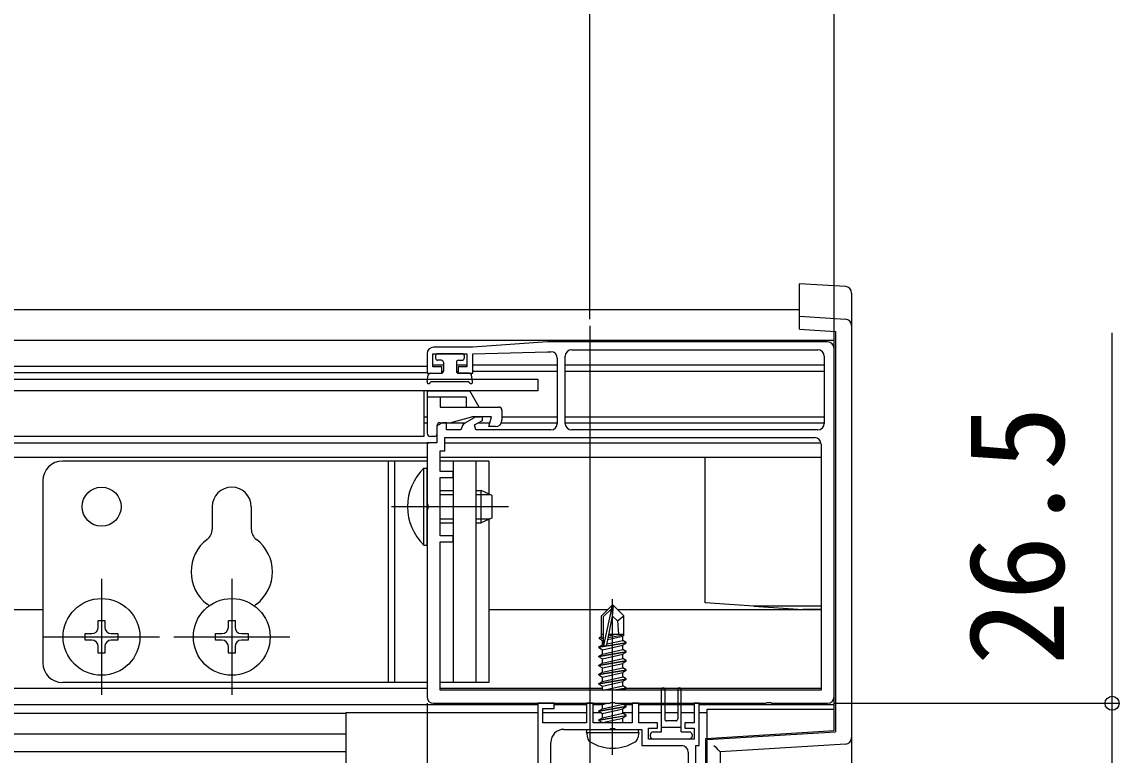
# Model space of a CAD drawing. Units: millimetres, scale not verified. Extents: x -875 to 875, y -1304 to 1297.
# Drawn here: x 285.3 to 453.8, y 787.3 to 900 of the extents above; entities that cross this region are included whole.
import ezdxf
from ezdxf.enums import TextEntityAlignment as Align

# ---------------------------------------------------------------- set-up
doc = ezdxf.new("R2010")
doc.units = ezdxf.units.MM
doc.header["$LTSCALE"] = 8
for name, color, linetype in [('0-2_YKK_11', 7, 'Continuous'), ('0-4_YKK_12', 2, 'Continuous'), ('0-5_YKK_13', 4, 'Continuous'), ('0-6_YKK_D', 6, 'Continuous')]:
    doc.layers.add(name, color=color, linetype=linetype)
doc.styles.add('ＭＳ ゴシック', font='')
doc.styles.get('ＭＳ ゴシック').set_extended_font_data('MS Gothic')

msp = doc.modelspace()

# ---------------------------------------------------------------- linework, layer by layer
at = {"layer": '0-2_YKK_11'}
for p, q in [((369.7, 849.6), (407.5, 849.6)), ((410, 796.3), (410, 849.8)), ((367.5, 848.3), (367.5, 838.3)), ((368.7, 838.3), (368.7, 848.6)), ((408.5, 848.6), (408.5, 838.3)), ((407.5, 837.3), (369.7, 837.3)), ((408, 835.1), (408, 797.3))]:
    msp.add_line(p, q, dxfattribs=at)
for points in [[(347.5, 849), (347.5, 846), (349.75, 846), (349.75, 847), (348.4, 847), (348.4, 849), (353.6, 849), (353.6, 847), (352.25, 847), (352.25, 846), (354.5, 846), (354.5, 849), (366, 849.3), (366.5, 849.3)], [(409, 850.8), (366, 850.8), (354.5, 850), (348.5, 850)], [(366.5, 837.3), (355, 837.3), (354.799, 838.05), (356, 838.743), (356, 839.3), (354.964, 839.3), (353.315, 838.348)], [(352.875, 837.824), (352.684, 837.3), (350.5, 837.3), (350.5, 838.4), (349.866, 838.4), (349, 837.9), (349, 835.3), (347.5, 835.3), (347.5, 825.958), (347.62, 825.775), (347.62, 825.225), (347.5, 825.042), (347.5, 796.3)], [(408, 797.3), (349.5, 797.3), (349.5, 820.1), (351.5, 820.1), (351.5, 821), (349.5, 821), (349.5, 830), (351.5, 830), (351.5, 830.9), (349.5, 830.9), (349.5, 834.1), (350.2, 834.1), (350.2, 836.1), (407, 836.1)], [(348.5, 795.3), (375.541, 795.3), (375.725, 795.42), (376.275, 795.42), (376.458, 795.3), (399.541, 795.3), (399.725, 795.42), (400.275, 795.42), (400.458, 795.3), (409, 795.3)], [(364.5, 795.3), (364.5, 768.8), (370.5, 768.8), (370.5, 770), (372, 770), (372, 774), (370.8, 774), (370.8, 771.2), (369.3, 771.2), (369.3, 770), (366.7, 770)], [(388.8, 768.8), (388.8, 788.8), (389.3, 788.8), (389.3, 795.3), (388.5, 795.3), (388.5, 792.3), (387.1, 792.3), (387.1, 791.5), (388.5, 791.5), (388.5, 789.8), (381.5, 789.8), (381.5, 791.5), (382.9, 791.5), (382.9, 792.3), (380, 792.3), (380, 795.3), (379, 795.3), (379, 792.3), (373, 792.3), (373, 795.3), (372, 795.3), (372, 792.3), (365.3, 792.3), (365.3, 794.5), (367, 794.5), (367, 795.3), (364.5, 795.3)], [(368.5, 791.3), (375.541, 791.3), (375.725, 791.42), (376.275, 791.42), (376.458, 791.3), (380.5, 791.3), (380.5, 788.8), (386.6, 788.8)], [(365.7, 771), (365.7, 778.5), (366.5, 779.3), (366.5, 789.3)], [(387.6, 787.8), (387.6, 778.4)]]:
    msp.add_lwpolyline(points, dxfattribs=at)
for centre, radius, start, end in [((348.5, 849), 1, 90.00001, 179.99999), ((366.5, 848.3), 1, 0.00001, 89.99999), ((369.7, 848.6), 1, 90.00001, 179.99999), ((407.5, 848.6), 1, 0.00001, 89.99999), ((409, 849.8), 1, 0.00001, 89.99999), ((353.815, 837.482), 1, 120.00007, 160.00009), ((366.5, 838.3), 1, 270.00001, 359.99999), ((369.7, 838.3), 1, 180.00001, 269.99999), ((407.5, 838.3), 1, 270.00001, 359.99999), ((407, 835.1), 1, 0.00001, 89.99999), ((348.5, 796.3), 1, 180.00001, 269.99999), ((409, 796.3), 1, 270.00001, 359.99999), ((368.5, 789.3), 2, 90.00001, 179.99999), ((386.6, 787.8), 1, 0.00001, 89.99999)]:
    msp.add_arc(centre, radius, start, end, dxfattribs=at)
at = {"layer": '0-4_YKK_12'}
for p, q in [((131.375, 855.8), (404.7, 855.8)), ((372.5, 853.3), (372.5, 26.817)), ((131.375, 851.1), (410, 851.1)), ((131.375, 847.1), (347.5, 847.1)), ((131.375, 846.1), (347.5, 846.1)), ((348.4, 847.3), (350, 847.3)), ((349.75, 846.3), (350, 846.3)), ((352, 847.3), (353.6, 847.3)), ((352, 846.3), (352.25, 846.3)), ((354.5, 847.3), (367.5, 847.3)), ((354.5, 846.3), (367.5, 846.3)), ((347, 839.3), (347.5, 839.3)), ((355.044, 839.3), (355.7, 839.3)), ((355.044, 839.3), (355.7, 839.3)), ((359, 839.3), (367.5, 839.3)), ((368.7, 839.3), (408.5, 839.3)), ((347, 838.4), (347.5, 838.4)), ((349.946, 838.4), (353.405, 838.4)), ((355.405, 838.4), (357.16, 838.4)), ((358.916, 838.4), (367.5, 838.4)), ((368.7, 838.4), (408.5, 838.4)), ((131.375, 835.3), (347.8, 835.3)), ((350.2, 835.3), (408, 835.3)), ((131.375, 833.1), (347.5, 833.1)), ((349.5, 833.1), (408, 833.1)), ((360, 825.5), (342.025, 825.5)), ((297.5, 814.4), (297.5, 796.6)), ((317.5, 814.4), (317.5, 796.6)), ((376, 787.4), (376, 811.3)), ((131.375, 809.7), (288.5, 809.7)), ((357, 809.7), (375.25, 809.7)), ((376.75, 809.7), (408, 809.7)), ((288.6, 805.5), (306.4, 805.5)), ((308.6, 805.5), (326.4, 805.5)), ((131.375, 797.6), (347.5, 797.6)), ((349.5, 797.6), (374.45, 797.6)), ((378.1, 797.6), (408, 797.6)), ((131.375, 795.1), (364.517, 795.1)), ((131.375, 793.8), (335, 793.8)), ((364.5, 793.818), (335, 793.818)), ((335, 793.818), (335, 758.8)), ((372, 793.818), (365.3, 793.818)), ((366.982, 795.1), (372.017, 795.1)), ((372.982, 795.1), (374.45, 795.1)), ((374.301, 793.818), (373, 793.818)), ((379, 793.818), (377.55, 793.818)), ((377.667, 795.1), (379.017, 795.1)), ((379.982, 795.1), (388.517, 795.1)), ((383.5, 793.818), (380, 793.818)), ((386, 793.818), (384, 793.818)), ((388.5, 793.818), (386.5, 793.818)), ((389.282, 795.1), (410, 795.1)), ((390.5, 793.818), (389.3, 793.818)), ((131.375, 790.602), (335, 790.602)), ((131.375, 787.88), (335, 787.88))]:
    msp.add_line(p, q, dxfattribs=at)
for points in [[(368.7, 847.3), (372.5, 847.3), (408.5, 847.3)], [(368.7, 846.3), (372.5, 846.3), (408.5, 846.3)]]:
    msp.add_lwpolyline(points, dxfattribs=at)
at = {"layer": '0-5_YKK_13'}
for p, q in [((411.761, 859.309), (404.7, 859.741)), ((404.7, 854.741), (404.7, 859.741)), ((412.7, 858.311), (412.7, 853.311)), ((404.7, 854.741), (411.761, 854.309)), ((404.7, 853.743), (404.7, 854.741)), ((404.7, 852.741), (404.7, 853.743)), ((412.7, 853.311), (412.7, 790.022)), ((410, 791.116), (410, 852.416)), ((348.8, 848.7), (348.8, 848.3)), ((352.9, 849), (349.1, 849)), ((349.7, 848), (349.1, 848)), ((350, 847.7), (350, 846.3)), ((352, 847.7), (352, 846.3)), ((352.3, 848), (352.9, 848)), ((353.2, 848.7), (353.2, 848.3)), ((347.986, 846), (349.7, 846)), ((354.014, 846), (352.3, 846)), ((131.375, 845.1), (364.5, 845.1)), ((347.505, 844.702), (347.69, 845.752)), ((347.966, 844.525), (347.981, 844.55)), ((353.759, 844.7), (348.24, 844.7)), ((354.033, 844.525), (354.019, 844.55)), ((354.494, 844.702), (354.309, 845.752)), ((364.5, 845.1), (364.5, 843.3)), ((364.5, 843.3), (131.375, 843.3)), ((347, 843.3), (347, 836.3)), ((347.5, 843.3), (347.5, 836.8)), ((347.5, 843.3), (354.056, 843.3)), ((355.5, 840.8), (354.056, 843.3)), ((353.5, 842.3), (347.5, 842.3)), ((349.5, 842.3), (349.5, 840.8)), ((353.5, 842.3), (353.5, 840.8)), ((349.5, 840.8), (358.5, 840.8)), ((351, 838.4), (354.358, 839.3)), ((357.402, 839.3), (354.358, 839.3)), ((357, 837.8), (357.402, 839.3)), ((359, 840.3), (359, 838.8)), ((349, 837.9), (349, 836.6)), ((349.5, 838.4), (351, 838.4)), ((358, 837.8), (357, 837.8)), ((347, 836.3), (131.375, 836.3)), ((348.7, 836.3), (348, 836.3)), ((347.5, 832.5), (291.5, 832.5)), ((341.5, 832.5), (341.5, 798.5)), ((342.5, 832.5), (342.5, 798.5)), ((357, 832.5), (349.5, 832.5)), ((351.5, 832.5), (351.5, 798.5)), ((355, 832.5), (355, 798.5)), ((357, 832.5), (357, 827.435)), ((390.2, 811.017), (390.2, 833.1)), ((347.5, 819.6), (347.5, 831.4)), ((288.5, 829.5), (288.5, 801.5)), ((349.5, 828), (351.5, 828)), ((349.5, 827.346), (351.5, 827.346)), ((355, 828), (355.8, 828)), ((355, 827.346), (357.19, 827.346)), ((357.5, 827.2), (355.8, 828)), ((357.5, 823.8), (357.5, 827.2)), ((314.5, 825.5), (314.5, 822.062)), ((320.5, 825.5), (320.5, 822.062)), ((349.5, 823.654), (351.5, 823.654)), ((349.5, 823), (351.5, 823)), ((355, 823.654), (357.19, 823.654)), ((357.5, 823.8), (355.8, 823)), ((357, 823.565), (357, 798.5)), ((346.991, 819.6), (347.5, 819.6)), ((375.85, 810.3), (374.3, 808.75)), ((374.6, 808.626), (375.85, 809.876)), ((374.668, 804.177), (375.85, 809.876)), ((376.15, 810.3), (375.85, 810.3)), ((375.85, 809.876), (375.85, 810.3)), ((376, 808.678), (376, 810.3)), ((376, 808.678), (376.15, 810.3)), ((376.15, 810.3), (377.7, 808.75)), ((408, 809.716), (405.2, 809.716)), ((374.3, 805.581), (374.3, 808.75)), ((374.6, 804.348), (374.6, 808.626)), ((375.09, 804.293), (376, 808.678)), ((376.742, 807.947), (377.7, 808.75)), ((377.7, 805.719), (377.7, 808.75)), ((374, 805.408), (374.3, 805.581)), ((374, 805.408), (374.6, 805.524)), ((374.3, 805.9), (374.6, 805.9)), ((375.261, 805.116), (377.55, 805.632)), ((375.322, 805.41), (377.7, 805.802)), ((375.377, 805.675), (376.533, 805.9)), ((375.423, 805.9), (377.7, 805.9)), ((377.7, 805.719), (377.55, 805.632)), ((377.55, 804.968), (377.55, 805.632)), ((296, 805), (295, 805)), ((316, 805), (315, 805)), ((378.1, 804.55), (373.9, 803.85)), ((373.9, 803.95), (374.814, 804.102)), ((373.9, 803.85), (373.9, 803.95)), ((373.9, 803.85), (374.45, 803.532)), ((374, 805.192), (374, 805.408)), ((374, 805.192), (374.6, 805.291)), ((374, 805.192), (374.45, 804.932)), ((374.45, 804.932), (374.603, 804.967)), ((374.45, 804.268), (374.45, 804.932)), ((374.45, 803.532), (377.55, 804.232)), ((374.96, 804.127), (378.1, 804.65)), ((375.116, 804.418), (377.55, 804.968)), ((378.1, 804.65), (377.55, 804.968)), ((378.1, 804.55), (377.55, 804.232)), ((377.55, 803.568), (377.55, 804.232)), ((378.1, 804.55), (378.1, 804.65)), ((373.9, 802.55), (378.1, 803.25)), ((378.1, 803.15), (373.9, 802.45)), ((373.9, 802.45), (373.9, 802.55)), ((373.9, 802.45), (374.45, 802.132)), ((374.45, 802.868), (374.45, 803.532)), ((374.45, 802.132), (377.55, 802.832)), ((374.45, 801.468), (374.45, 802.132)), ((378.1, 803.25), (377.55, 803.568)), ((378.1, 803.15), (377.55, 802.832)), ((377.55, 802.168), (377.55, 802.832)), ((378.1, 801.85), (377.55, 802.168)), ((378.1, 803.15), (378.1, 803.25)), ((373.9, 801.15), (378.1, 801.85)), ((378.1, 801.75), (373.9, 801.05)), ((373.9, 801.05), (373.9, 801.15)), ((373.9, 801.05), (374.45, 800.732)), ((373.9, 799.75), (378.1, 800.45)), ((374.45, 800.732), (377.55, 801.432)), ((374.45, 800.068), (374.45, 800.732)), ((378.1, 801.75), (377.55, 801.432)), ((377.55, 800.768), (377.55, 801.432)), ((378.1, 800.45), (377.55, 800.768)), ((378.1, 801.75), (378.1, 801.85)), ((378.1, 800.35), (378.1, 800.45)), ((378.1, 800.35), (373.9, 799.65)), ((373.9, 799.65), (373.9, 799.75)), ((373.9, 799.65), (374.45, 799.332)), ((373.9, 798.35), (378.1, 799.05)), ((378.1, 798.95), (373.9, 798.25)), ((374.45, 799.332), (377.55, 800.032)), ((374.45, 798.668), (374.45, 799.332)), ((378.1, 800.35), (377.55, 800.032)), ((377.55, 799.368), (377.55, 800.032)), ((378.1, 799.05), (377.55, 799.368)), ((378.1, 798.95), (377.55, 798.632)), ((378.1, 798.95), (378.1, 799.05)), ((347.5, 798.5), (291.5, 798.5)), ((357, 798.5), (349.5, 798.5)), ((373.9, 798.25), (373.9, 798.35)), ((373.9, 798.25), (374.45, 797.932)), ((374.45, 797.932), (377.55, 798.632)), ((374.45, 797.3), (374.45, 797.932)), ((374.593, 797.3), (377.55, 797.968)), ((376, 797.3), (378.1, 797.65)), ((378.1, 797.55), (376.6, 797.3)), ((377.55, 797.968), (377.55, 798.632)), ((378.1, 797.65), (377.55, 797.968)), ((378.1, 797.55), (377.667, 797.3)), ((378.1, 797.55), (378.1, 797.65)), ((383.5, 790.9), (383.5, 797.45)), ((384, 797.45), (384, 792.9)), ((386, 797.45), (386, 792.9)), ((386.5, 790.9), (386.5, 797.45)), ((373.9, 794.15), (378.1, 794.85)), ((378.1, 794.75), (373.9, 794.05)), ((373.9, 794.05), (373.9, 794.15)), ((373.9, 794.05), (374.45, 793.732)), ((374.45, 794.468), (374.45, 795.132)), ((374.45, 793.732), (377.55, 794.432)), ((374.45, 793.068), (377.55, 793.768)), ((374.45, 793.068), (374.45, 793.732)), ((377.55, 795.168), (377.55, 795.3)), ((378.1, 794.85), (377.55, 795.168)), ((378.1, 794.75), (377.55, 794.432)), ((377.55, 793.768), (377.55, 794.432)), ((378.1, 793.45), (377.55, 793.768)), ((378.1, 794.75), (378.1, 794.85)), ((390.5, 794.416), (410, 794.416)), ((390.5, 794.116), (390.5, 794.416)), ((390.5, 789.924), (390.5, 794.116)), ((373.9, 792.75), (378.1, 793.45)), ((378.1, 793.35), (373.9, 792.65)), ((373.9, 792.75), (374.45, 793.068)), ((373.9, 792.65), (373.9, 792.75)), ((373.9, 792.65), (374.45, 792.332)), ((374.45, 792.332), (377.55, 793.032)), ((374.45, 792.3), (374.45, 792.332)), ((377.55, 792.368), (377.325, 792.3)), ((378.1, 793.35), (377.55, 793.032)), ((377.55, 792.368), (377.55, 793.032)), ((377.667, 792.3), (377.55, 792.368)), ((378.1, 793.35), (378.1, 793.45)), ((385.7, 792.6), (384.3, 792.6)), ((372, 790.8), (372.088, 791.3)), ((372, 790.8), (372.141, 789.998)), ((372, 790.8), (380, 790.8)), ((372.088, 791.3), (379.911, 791.3)), ((380, 790.8), (379.858, 789.998)), ((380, 790.8), (379.911, 791.3)), ((381.8, 790.2), (381.8, 790.5)), ((382.2, 790.9), (383.5, 790.9)), ((386.5, 791.6), (383.5, 791.6)), ((386.5, 790.9), (387.8, 790.9)), ((388.2, 790.5), (388.2, 790.2)), ((390.3, 789.912), (410, 791.116)), ((390.5, 789.724), (410.2, 790.929)), ((387.8, 789.8), (382.2, 789.8)), ((390.3, 767.416), (390.3, 789.912)), ((390.5, 763.224), (390.5, 789.724)), ((411.761, 789.024), (392.5, 787.846)), ((412.7, 790.022), (412.7, 763.522)), ((392.5, 787.848), (392.5, 762.287))]:
    msp.add_line(p, q, dxfattribs=at)
for points in [[(404.7, 852.741), (410.2, 852.404), (410.2, 790.929)], [(346.991, 819.6), (346.991, 831.4), (347.5, 831.4)], [(355, 823), (355.8, 823), (355.8, 828)], [(397.7, 810.216), (390.2, 810.716), (390.2, 811.017)], [(408, 810.216), (397.7, 810.216), (405.2, 809.716)], [(297, 807), (297, 808), (298, 808), (298, 807)], [(317, 807), (317, 808), (318, 808), (318, 807)], [(376, 808.678), (376.742, 807.947), (376.9, 805.9)], [(295, 805), (295, 806), (296, 806)], [(299, 806), (300, 806), (300, 805), (299, 805)], [(315, 805), (315, 806), (316, 806)], [(319, 806), (320, 806), (320, 805), (319, 805)], [(298, 804), (298, 803), (297, 803), (297, 804)], [(318, 804), (318, 803), (317, 803), (317, 804)], [(373.9, 803.95), (374.45, 804.268), (374.6, 804.301)], [(373.9, 802.55), (374.45, 802.868), (377.55, 803.568)], [(373.9, 801.15), (374.45, 801.468), (377.55, 802.168)], [(373.9, 799.75), (374.45, 800.068), (377.55, 800.768)], [(373.9, 798.35), (374.45, 798.668), (377.55, 799.368)], [(373.9, 794.15), (374.45, 794.468), (377.55, 795.168)], [(374.159, 795.3), (374.45, 795.132), (375.192, 795.3)]]:
    msp.add_lwpolyline(points, dxfattribs=at)
for centre, radius in [((297.5, 825.5), 3), ((297.5, 805.5), 5.9), ((317.5, 805.5), 5.9)]:
    msp.add_circle(centre, radius, dxfattribs=at)
for centre, radius, start, end in [((411.7, 858.311), 1, 360, 86.5), ((411.7, 853.311), 1, 360, 86.5), ((349.1, 848.7), 0.3, 90, 180), ((349.1, 848.3), 0.3, 180, 270), ((349.7, 847.7), 0.3, 0, 90), ((352.3, 847.7), 0.3, 90, 180), ((352.9, 848.7), 0.3, 0, 90), ((352.9, 848.3), 0.3, 270, 0), ((347.986, 845.7), 0.3, 90, 170), ((349.7, 846.3), 0.3, 270, 0), ((352.3, 846.3), 0.3, 180, 270), ((354.014, 845.7), 0.3, 10, 90), ((347.75, 844.65), 0.25, 167.958, 330), ((348.24, 844.4), 0.3, 90, 150), ((353.759, 844.4), 0.3, 30, 90), ((354.25, 844.65), 0.25, 210, 12.042), ((358.5, 840.3), 0.5, 0, 90), ((349.5, 837.9), 0.5, 90, 180), ((358, 838.8), 1, 270, 0), ((348, 836.8), 0.5, 180, 270), ((348.7, 836.6), 0.3, 270, 0), ((291.5, 829.5), 3, 90, 180), ((352.732, 825.5), 8.232, 134.2189, 225.7811), ((317.5, 825.5), 3, 0, 180), ((312.5, 822.062), 2, 307.3052, 0), ((322.5, 822.062), 2, 180, 232.6948), ((317.5, 815.5), 6.25, 127.3052, 232.6948), ((317.5, 815.5), 6.25, 307.3052, 52.6948), ((312.5, 808.938), 2, 41.15635, 52.6948), ((322.5, 808.938), 2, 127.3052, 138.84365), ((296, 807), 1, 270, 0), ((299, 807), 1, 180, 270), ((316, 807), 1, 270, 360), ((319, 807), 1, 180, 270), ((296, 804), 1, 0, 90), ((299, 804), 1, 90, 180), ((316, 804), 1, 360, 90), ((319, 804), 1, 90, 180), ((374.848, 804.348), 0.248, 180, 347.19096), ((291.5, 801.5), 3, 180, 270), ((383.75, 797.45), 0.25, 360, 180), ((386.25, 797.45), 0.25, 360, 180), ((384.3, 792.9), 0.3, 180, 270), ((385.7, 792.9), 0.3, 270, 360), ((382.2, 790.5), 0.4, 90, 180), ((387.8, 790.5), 0.4, 360, 90), ((373.027, 790.154), 0.9, 190, 237.94412), ((376, 794.9), 6.5, 237.94412, 302.05588), ((378.972, 790.154), 0.9, 302.05588, 350), ((382.2, 790.2), 0.4, 180, 270), ((387.8, 790.2), 0.4, 270, 360), ((411.7, 790.022), 1, 273.5, 360)]:
    msp.add_arc(centre, radius, start, end, dxfattribs=at)
msp.add_ellipse((391.5, 788.787), major_axis=(-1, 0.94), ratio=0.030496, start_param=3.1702724, end_param=4.6799823, dxfattribs=at)
at = {"layer": '0-6_YKK_D'}
for p, q in [((410, 853.416), (410, 1056.8)), ((372.5, 854.3), (372.5, 1016.8)), ((372.5, 854.3), (372.5, 1016.8)), ((410, 849.416), (410, 1016.8)), ((347.5, 795.3), (347.5, 727.8)), ((410, 795.3), (453.7, 795.3))]:
    msp.add_line(p, q, dxfattribs=at)
msp.add_lwpolyline([(452.7, 768.8), (452.7, 795.3), (452.7, 852.191)], dxfattribs=at)
msp.add_circle((452.7, 795.3), 1.075, dxfattribs=at)

# ---------------------------------------------------------------- texts
at = {"layer": '0-6_YKK_D', "style": 'ＭＳ ゴシック'}
msp.add_text('26.5', height=14.66, rotation=90, dxfattribs=at).set_placement((449.7, 801.123), align=Align.BOTTOM_LEFT)

doc.saveas('drawing.dxf')
